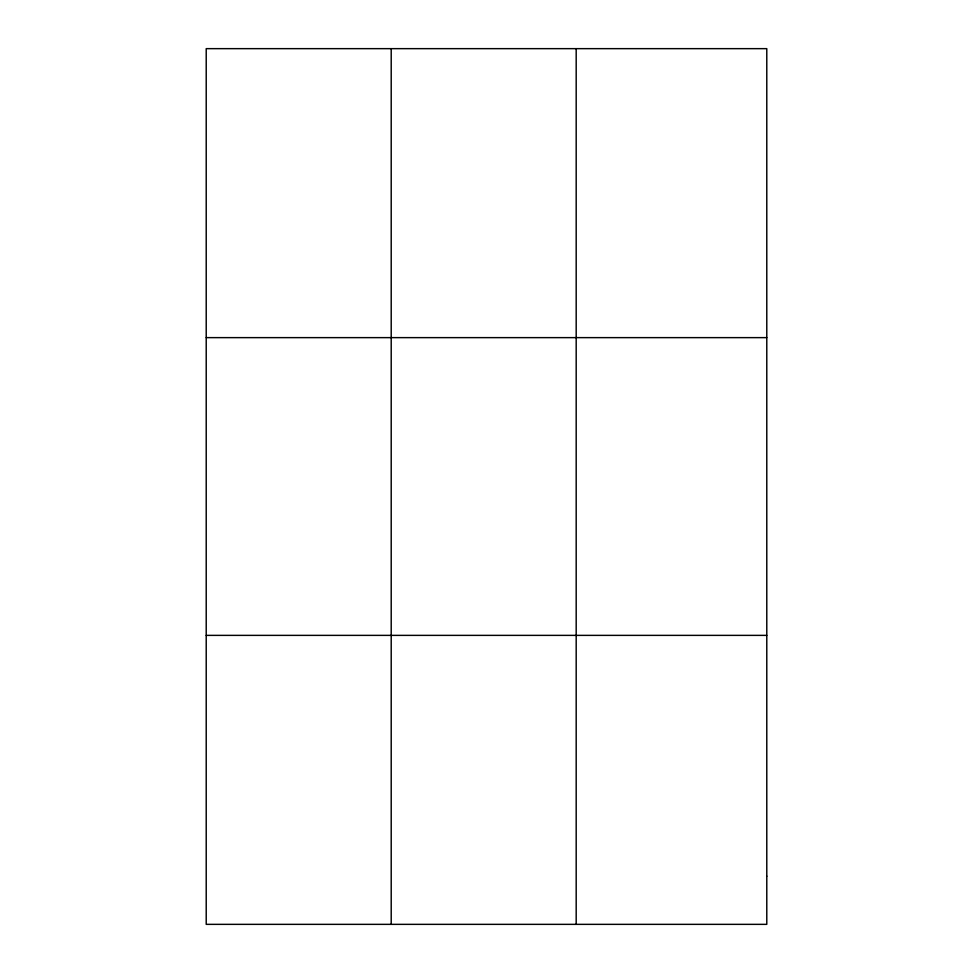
<?xml version="1.0" encoding="UTF-8"?>
<svg xmlns="http://www.w3.org/2000/svg" width="973" height="973" viewBox="0 0 973 973"><rect width="100%" height="100%" fill="white"/><g stroke="black" fill="none" stroke-linecap="round" stroke-linejoin="round"><path stroke-width="1.46" d="M391.207 924.35L391.207 48.65M576.186 924.35L576.186 48.65M206.215 337.631L766.785 337.631M206.215 635.369L766.785 635.369M766.785 876.187L766.785 924.35L206.215 924.35L206.215 48.65L766.785 48.65L766.785 876.187"/></g></svg>
